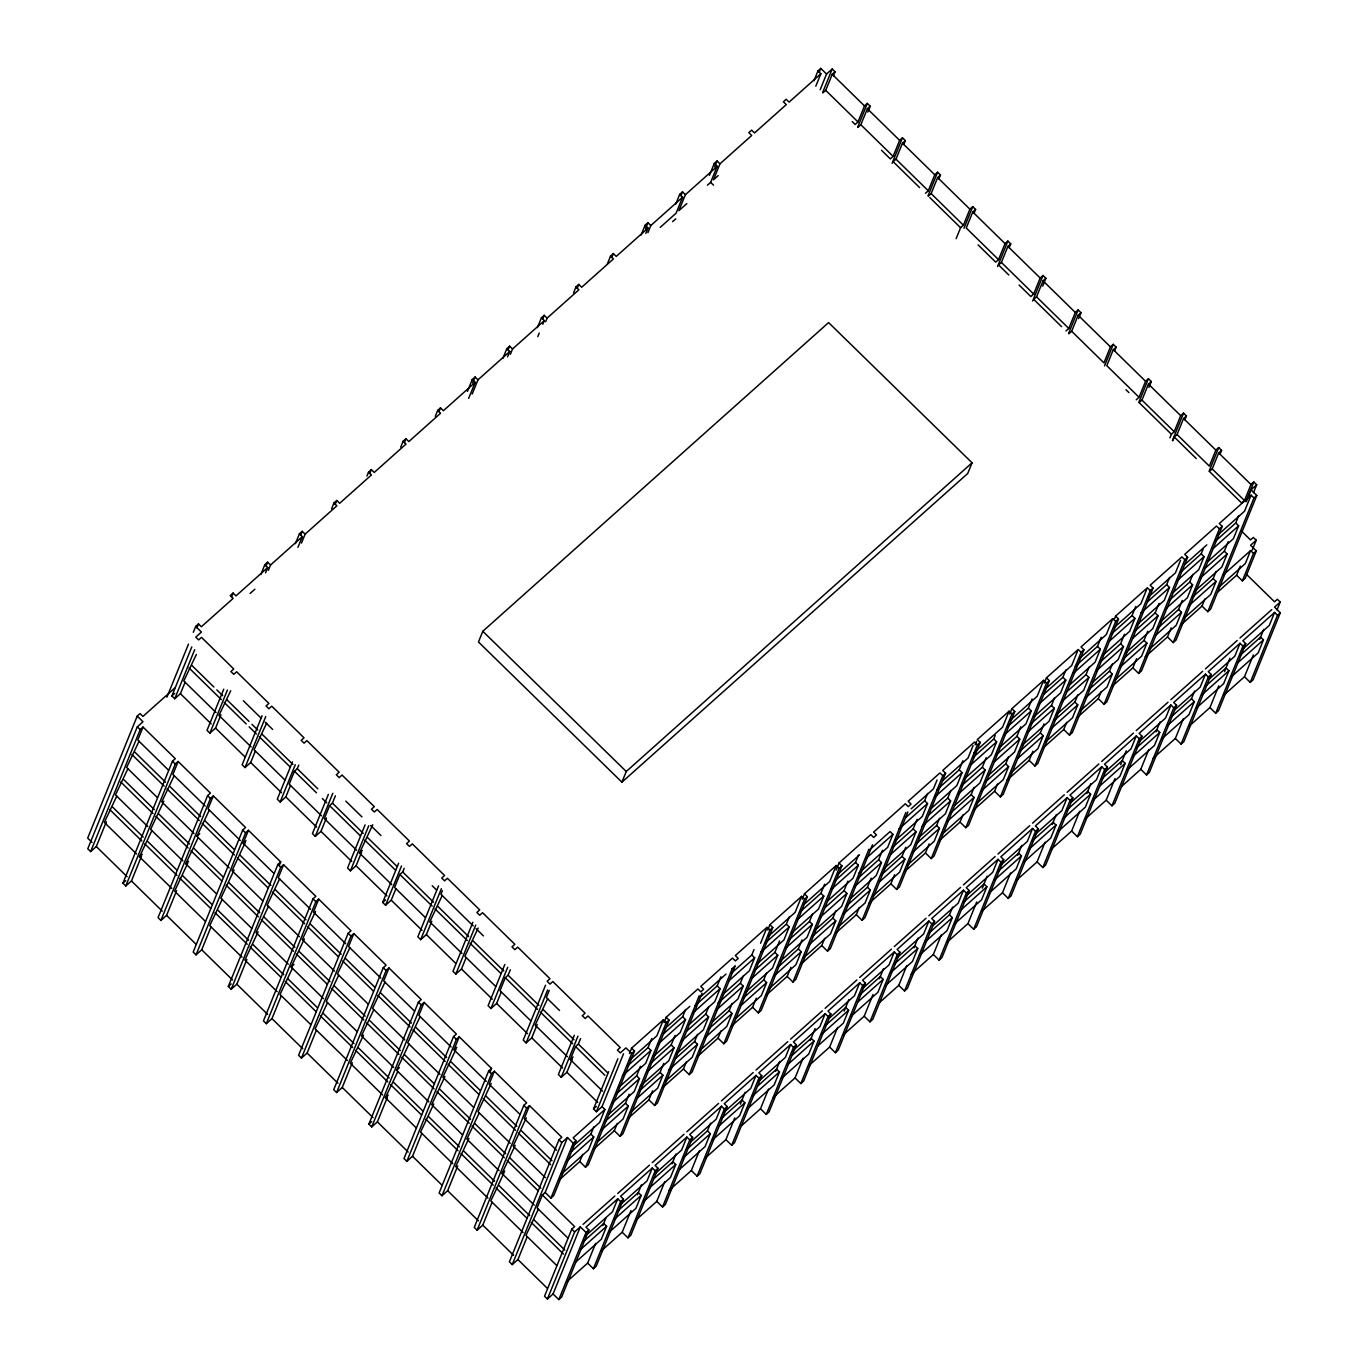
<?xml version="1.0" encoding="UTF-8"?>
<svg xmlns="http://www.w3.org/2000/svg" width="1368" height="1368" viewBox="0 0 1368 1368"><rect width="100%" height="100%" fill="white"/><g stroke="black" fill="none" stroke-linecap="round" stroke-linejoin="round"><path stroke-width="1.5" d="M174.694 688.07L142.939 716.422L140.049 713.583L137.227 716.097L87.689 838.105L91.998 842.329M137.227 716.097L142.99 721.74L137.313 726.801L87.774 848.793L90.647 851.597L96.307 846.535L106.362 821.758M90.647 851.597L140.186 729.606L143.024 727.058L175.309 758.676L172.453 761.206L122.915 883.215L125.77 886.019L131.448 880.958L141.502 856.18M116.827 796.022L104.327 822.373L136.595 853.974M127.959 768.577L115.476 794.911L147.744 826.529M139.108 741.131L126.625 767.465L157.423 797.647M143.024 727.058L137.775 740.02L168.572 770.201M166.947 697.167L188.493 644.106M193.298 632.307L195.692 626.424L198.497 623.911L201.387 626.732L233.141 598.397L230.251 595.559L233.073 593.045L235.963 595.884L267.718 567.532L264.828 564.693L267.649 562.18L270.539 565.018L268.367 570.353M196.906 627.826L198.497 623.911M185.073 682.239L180.422 693.679L174.762 698.74L171.889 695.936L191.794 646.91M174.762 698.74L194.666 649.714M196.325 654.52L183.791 680.939L216.076 712.557M231.483 596.978L233.073 593.045M125.77 886.019L175.309 764.011L178.165 761.48L210.433 793.081L207.594 795.629L158.055 917.62L160.911 920.425L166.571 915.38L176.643 890.585M171.735 888.396L139.468 856.778L151.951 830.444M163.835 801.186L150.617 829.333L182.885 860.951M174.249 775.536L161.749 801.887L194.034 833.505M178.165 761.48L172.898 774.442L205.183 806.043M260.843 574.526L264.828 564.693M266.042 566.113L267.649 562.18M265.546 572.867L267.718 567.532M223.753 689.164L207.03 730.341L209.885 733.145L215.563 728.101L220.966 714.746M209.885 733.145L227.413 690.019M230.713 690.755L218.931 715.361L251.199 746.979M295.402 543.66L299.404 533.828L302.208 531.314L305.115 534.153L301.49 543.045M300.618 535.247L302.208 531.314M297.95 547.337L302.294 536.666L299.404 533.828M160.911 920.425L210.45 798.433L213.305 795.885L245.573 827.503L242.717 830.051L193.179 952.043L196.052 954.847L201.712 949.785L210.997 926.923M187.826 863.054L174.591 891.201L205.405 921.382M216.554 893.92L185.74 863.755L198.24 837.404M229.157 867.91L196.889 836.31L209.389 809.959M213.305 795.885L208.039 808.847L240.306 840.465M331.569 508.896L333.963 502.979L336.784 500.466L339.674 503.287L371.429 474.952L368.539 472.114L371.361 469.6L374.251 472.439L406.005 444.087L403.115 441.248L405.937 438.735L408.827 441.573L440.581 413.221L437.692 410.383L440.496 407.869L443.403 410.708L475.158 382.356L472.251 379.534L475.072 377.021L477.962 379.842L472.182 394.087M335.177 504.416L336.784 500.466M262.075 715.738L242.17 764.763L245.026 767.568L250.686 762.506L255.337 751.066M245.026 767.568L265.734 716.593M266.589 723.347L254.072 749.767L284.869 779.948M366.932 476.064L368.539 472.114M369.753 473.55L371.361 469.6M400.704 447.182L403.115 441.248M196.052 954.847L245.59 832.856L248.429 830.308L280.714 861.926L279.209 865.619M404.329 442.685L405.937 438.735M222.232 899.272L209.732 925.623L241.999 957.224M234.099 870.014L220.881 898.16L251.678 928.342M245.248 842.568L232.03 870.715L262.827 900.896M273.976 873.451L243.179 843.269L248.429 830.308M292.427 761.925L277.294 799.186L280.166 801.99L285.827 796.928L290.478 785.489M435.281 416.317L437.692 410.383M280.166 801.99L295.283 764.729M438.889 411.819L440.496 407.869M298.771 765.071L297.284 768.713L294.462 771.227L289.195 784.189L321.48 815.807M467.446 391.385L472.251 379.534M472.661 382.937L475.072 377.021M246.907 959.43L236.852 984.208L231.192 989.269L228.319 986.465L277.858 864.456L280.714 861.926M468.643 398.379L475.158 382.356M231.192 989.269L280.731 867.261L283.569 864.73L315.837 896.331L312.998 898.879L263.46 1020.87L266.315 1023.674L271.976 1018.63L281.278 995.75M258.09 931.882L244.872 960.028L277.14 991.646M268.504 906.249L256.021 932.583L288.289 964.201M279.653 878.786L267.153 905.137L299.438 936.755M283.569 864.73L278.303 877.692L310.587 909.293M502.843 358.484L506.827 348.669L509.648 346.155L512.538 348.994L510.367 354.329M508.041 350.088L509.648 346.155M328.354 794.38L312.434 833.591L315.29 836.395L320.967 831.351L326.388 817.996M507.562 356.843L509.717 351.508L506.827 348.669M315.29 836.395L332.817 793.269M335.382 795.834L332.424 803.136L329.603 805.649L324.336 818.611L356.603 850.229M537.402 327.636L541.403 317.803L544.207 315.29L547.115 318.128L545.661 321.685M542.617 319.223L544.207 315.29M537.795 336.648L539.231 333.091M542.857 324.199L544.293 320.642L541.403 317.803M266.315 1023.674L315.854 901.683L318.71 899.135L350.978 930.753L348.139 933.301L298.6 1055.292L301.456 1058.097L307.116 1053.035L316.401 1030.172M292.495 968.116L279.995 994.45L310.81 1024.632M323.429 998.623L291.145 967.005L304.38 938.841M315.529 911.396L302.294 939.56L334.562 971.16M318.71 899.135L313.443 912.097L345.711 943.715M573.568 292.837L575.962 286.938L578.784 284.424L581.674 287.263L613.428 258.911L610.538 256.09L613.36 253.576L616.25 256.397L648.005 228.063L645.115 225.224L647.936 222.71L650.826 225.549L647.936 232.663M577.193 288.357L578.784 284.424M365.085 824.887L347.575 868.013L350.43 870.817L356.09 865.756L361.511 852.418M350.43 870.817L368.744 825.725M391.744 884.634L359.476 853.034L372.746 824.784M607.358 263.938L610.538 256.09M611.77 257.492L613.36 253.576M301.456 1058.097L350.995 936.105L353.833 933.557L386.118 965.175L383.262 967.706L333.724 1089.715L336.596 1092.519L342.257 1087.457L352.311 1062.679M327.636 1002.522L315.136 1028.873L347.404 1060.491M338.768 975.076L326.285 1001.427L357.082 1031.592M349.917 947.631L337.434 973.965L368.231 1004.146M353.833 933.557L348.583 946.519L380.851 978.137M641.13 235.039L645.115 225.224M645.542 228.61L647.936 222.71M482.801 631.281L478.458 641.968L621.927 782.171L967.723 473.482L972.067 462.811L828.598 322.591L482.801 631.281L626.253 771.501L621.927 782.171M645.833 233.398L648.005 228.063M395.882 888.738L391.231 900.178L385.571 905.24L382.698 902.435L398.635 863.225M385.571 905.24L401.491 866.029M404.176 868.321L402.688 871.963L399.866 874.477L394.6 887.439L425.414 917.62M675.689 204.191L679.691 194.359L682.495 191.845L685.402 194.683L678.887 210.689L686.839 203.61M680.905 195.778L682.495 191.845M679.691 194.359L682.581 197.197L676.083 213.203L660.197 227.379M336.596 1092.519L386.135 970.51L388.974 967.98L421.241 999.58L418.403 1002.128L368.864 1124.137L371.72 1126.924L377.38 1121.88L387.452 1097.102M709.462 175.292L714.25 163.493L717.071 160.979L719.961 163.818L713.463 179.824L718.234 175.583M363.495 1035.131L350.276 1063.278L382.544 1094.896M373.909 1009.499L361.426 1035.832L393.693 1067.45M385.058 982.036L372.558 1008.387L404.842 1040.005M388.974 967.98L383.707 980.941L414.521 1011.106M714.677 166.879L717.071 160.979M707.478 185.176L710.642 182.337L717.157 166.332L714.25 163.493M438.547 885.865L417.838 936.841L420.694 939.645L426.371 934.6L431.792 921.245M420.694 939.645L441.402 888.67M442.274 895.441L429.74 921.861L462.008 953.479M442.377 890.739L440.941 894.296L473.208 925.914M371.72 1126.924L421.258 1004.933L424.114 1002.385L456.382 1034.003L453.543 1036.551L404.005 1158.542L406.86 1161.346L412.52 1156.285L421.806 1133.422M416.214 1127.882L385.4 1097.7L397.9 1071.366M428.834 1101.873L396.549 1070.255L409.049 1043.904M420.198 1016.458L407.698 1042.809L439.966 1074.41M424.114 1002.385L418.847 1015.347L451.115 1046.965M813.977 80.746L817.979 70.914L820.783 68.4L826.546 74.043L820.167 89.724M472.883 922.254L452.979 971.263L455.835 974.067L461.495 969.006L466.146 957.583M819.193 72.333L820.783 68.4M815.807 86.201L820.868 73.752L817.979 70.914M455.835 974.067L475.739 925.059M478.15 928.034L464.881 956.283L495.678 986.448M822.647 92.511L832.206 68.981L835.061 71.786L833.471 75.702M822.903 92.853L825.725 90.339L832.223 74.334L835.061 71.786M406.86 1161.346L456.399 1039.355L459.238 1036.807L491.522 1068.425L490.018 1072.119M433.776 1103.959L420.54 1132.123L452.808 1163.74M444.925 1076.513L431.689 1104.677L462.504 1134.841M456.057 1049.068L442.839 1077.215L473.636 1107.396M486.256 1081.387L453.988 1049.769L459.238 1036.807M504.826 964.508L488.102 1005.685L490.975 1008.49L496.635 1003.428L501.286 991.988M490.975 1008.49L507.699 967.313M510.315 969.741L508.092 975.213L505.271 977.727L500.021 990.688L530.818 1020.87M852.247 121.598L855.171 124.471L857.992 121.957L864.49 105.934L867.346 103.404L870.202 106.208L867.808 112.09M857.787 126.933L867.346 103.404M858.044 127.275L860.848 124.762L867.363 108.739L870.202 106.208M491.522 1068.425L488.667 1070.956L439.128 1192.964L442.001 1195.769L447.661 1190.707L457.716 1165.929M442.001 1195.769L491.539 1073.76L494.378 1071.23L526.646 1102.83L523.807 1105.378L474.269 1227.387L477.124 1230.191L482.784 1225.13L492.087 1202.25M468.899 1138.381L455.681 1166.545L487.949 1198.146M479.313 1112.748L466.83 1139.082L499.098 1170.7M491.197 1083.49L477.979 1111.637L510.247 1143.255M494.378 1071.23L489.111 1084.191L519.926 1114.356M545.541 985.199L523.243 1040.108L526.116 1042.895L531.776 1037.85L537.196 1024.495M526.116 1042.895L547.61 989.97M547.679 998.691L535.144 1025.111L567.429 1056.729M549.235 990.432L546.345 997.546L559.546 1010.49M881.505 150.258L890.311 158.893L893.133 156.38L899.631 140.357L902.47 137.809L905.342 140.613L903.752 144.546M892.124 163.305L902.47 137.809M919.57 187.553L893.167 161.68L895.989 159.167L902.487 143.161L905.342 140.613M477.124 1230.191L526.663 1108.183L529.519 1105.635L561.786 1137.253L558.948 1139.8L509.409 1261.792L512.265 1264.596L517.925 1259.552L527.21 1236.672M504.04 1172.803L490.821 1200.95L523.089 1232.568M534.238 1205.122L501.953 1173.505L515.189 1145.358M526.338 1117.895L513.103 1146.059L545.37 1177.66M529.519 1105.635L524.252 1118.596L556.519 1150.214M574.303 1035.302L558.383 1074.513L561.239 1077.317L566.899 1072.255L572.32 1058.918M561.239 1077.317L577.963 1036.14M602.553 1091.134L570.285 1059.533L575.552 1046.571L578.356 1044.058L580.579 1038.586M925.452 193.298L928.256 190.785L934.771 174.779L937.61 172.231L940.466 175.036L938.875 178.952M928.051 195.761L937.61 172.231M928.308 196.103L931.129 193.589L937.627 177.583L940.466 175.036M512.265 1264.596L561.803 1142.605L567.464 1137.543L573.226 1143.186L550.928 1198.077L545.182 1192.451L567.464 1137.543M538.445 1209.021L525.945 1235.372L556.759 1265.554M545.182 1192.451L542.361 1194.965L537.094 1207.927L567.908 1238.091M623.534 1053.753L602.04 1106.678L604.895 1109.482L573.141 1137.834L576.031 1140.673L553.749 1195.564L550.928 1198.077M602.04 1106.678L596.38 1111.739L593.524 1108.935L608.64 1071.674M596.38 1111.739L617.874 1058.798M559.102 1180.003L579.741 1161.586L582.683 1154.335M571.414 1151.514L590.89 1134.14L593.832 1126.89M956.129 238.665L960.575 227.721L963.397 225.207L969.895 209.184L972.751 206.653L975.606 209.458L974.016 213.374M590.89 1134.14L593.746 1136.945L588.496 1149.907L561.496 1174M604.895 1109.482L599.629 1122.444L572.645 1146.538M963.995 228.217L972.751 206.653M629.434 1053.497L631.606 1048.145L663.36 1019.81L666.25 1022.648L620.08 1136.363L614.317 1130.72L617.259 1123.47M975.606 209.458L972.768 211.989L966.253 228.011L998.537 259.629L995.716 262.143L978.12 244.889M579.741 1161.586L585.504 1167.229L631.674 1053.497L634.495 1050.983L631.606 1048.145M634.495 1050.983L588.326 1164.715L585.504 1167.229M542.361 1194.965L574.628 1226.566L571.79 1229.114L544.532 1296.214L547.405 1299.019L553.065 1293.957L580.306 1226.857L586.068 1232.5L558.811 1299.6L553.065 1293.957M604.827 1121.692L625.467 1103.275L629.143 1094.212M615.976 1094.246L636.616 1075.829L640.481 1066.288M627.416 1066.031L648.073 1047.614L651.766 1038.483M547.405 1299.019L574.645 1231.918L580.306 1226.857M625.467 1103.275L628.322 1106.079L623.056 1119.041L597.662 1141.716M636.616 1075.829L639.472 1078.634L634.205 1091.596L608.811 1114.27M648.073 1047.614L650.929 1050.419L645.662 1063.381L618.678 1087.475M663.36 1019.81L656.862 1035.815L629.861 1059.909M664.01 1022.631L666.165 1017.296L697.919 988.944L700.826 991.783L703.631 989.269L700.741 986.431L732.496 958.079L735.385 960.917L738.207 958.404L735.317 955.565L767.072 927.213L769.962 930.052L723.792 1043.784L718.029 1038.141L720.97 1030.891M666.165 1017.296L669.072 1020.135L622.885 1133.85L620.08 1136.363M595.644 1243.358L587.641 1263.109L593.387 1268.735L620.644 1201.634L617.737 1198.813L585.983 1227.147L588.89 1229.986L561.632 1297.086L558.811 1299.6M628.254 1118.289L648.894 1099.855L652.57 1090.809M639.386 1090.843L660.043 1072.409L663.719 1063.363M650.535 1063.381L671.175 1044.964L675.057 1035.422M663.583 1033.763L682.632 1016.749L685.607 1009.447M660.043 1072.409L662.899 1075.214L657.632 1088.176L630.648 1112.27M671.175 1044.964L674.048 1047.768L668.781 1060.73L640.207 1086.243M682.632 1016.749L685.505 1019.553L680.238 1032.515L653.237 1056.609M602.861 1225.608L606.058 1217.708M648.894 1099.855L654.639 1105.498L699.236 995.699M998.537 259.629L1005.035 243.607L1007.874 241.076L1010.747 243.863L1009.156 247.796M583.093 1241.87L603.733 1223.454L606.605 1226.258L601.339 1239.22L575.928 1261.895M617.737 1198.813L612.488 1211.774L585.487 1235.868M702.04 993.185L657.461 1102.984L654.639 1105.498M997.529 266.555L1007.874 241.076M1008.849 275.002L998.572 264.947L1001.393 262.434L1007.891 246.411L1010.747 243.863M631.024 1210.526L622.201 1232.243L627.963 1237.869L655.204 1170.786L652.314 1167.947L620.559 1196.299L623.449 1199.12L596.209 1266.221L593.387 1268.735M662.813 1087.423L683.453 1069.006L686.394 1061.756M675.553 1058.558L694.602 1041.544L697.543 1034.311M686.702 1031.113L705.751 1014.098L708.846 1006.472M694.978 1005.736L717.208 985.883L720.919 976.769M694.602 1041.544L697.475 1044.348L692.208 1057.31L665.207 1081.404M705.751 1014.098L708.607 1016.903L703.357 1029.865L676.356 1053.958M717.208 985.883L720.064 988.688L714.814 1001.65L689.404 1024.324M637.437 1194.743L641.438 1184.876M683.453 1069.006L689.216 1074.632L732.205 968.766M617.669 1211.022L638.309 1192.588L641.164 1195.393L635.898 1208.354L608.914 1232.448M652.314 1167.947L647.047 1180.909L620.063 1205.003M735.026 966.253L692.037 1072.119L689.216 1074.632M664.797 1181.644L656.777 1201.378L662.539 1207.021L689.78 1139.92L686.89 1137.082L655.135 1165.433L658.025 1168.272L630.785 1235.355L627.963 1237.869M708.538 1029.112L729.178 1010.695L732.119 1003.445M718.097 1003.086L740.327 983.233L743.423 975.606M731.145 973.452L751.784 955.018L754.007 949.546M729.178 1010.695L732.034 1013.5L726.784 1026.462L699.783 1050.556M740.327 983.233L743.183 986.037L737.916 998.999L712.523 1021.691M751.784 955.018L754.64 957.822L749.373 970.784L722.389 994.895M760.574 943.236L766.354 929.009M671.996 1163.877L676.014 1154.011M767.722 930.052L769.893 924.7L801.648 896.365L804.538 899.204L758.351 1012.918L752.605 1007.275L756.282 998.23M653.818 1178.737L672.885 1161.723L675.741 1164.527L670.474 1177.489L643.49 1201.583M686.89 1137.082L681.623 1150.043L654.622 1174.137M769.893 924.7L772.783 927.538L726.596 1041.27L723.792 1043.784M1019.109 285.057L1030.856 296.548L1033.661 294.034L1040.176 278.029L1043.014 275.481L1045.887 278.285L1042.69 286.134M699.356 1150.779L691.353 1170.512L697.099 1176.155L724.356 1109.055L721.466 1106.216L689.694 1134.568L692.601 1137.407L665.344 1204.507L662.539 1207.021M1032.669 300.977L1043.014 275.481M1061.585 326.661L1033.712 299.353L1036.534 296.839L1043.032 280.833L1045.887 278.285M743.115 998.247L763.754 979.83L766.696 972.58M754.247 970.801L774.904 952.385L779.538 940.945M765.704 942.586L786.344 924.17L789.319 916.868M763.754 979.83L766.61 982.634L761.343 995.596L735.95 1018.271M774.904 952.385L777.759 955.189L772.492 968.151L745.509 992.245M786.344 924.17L789.216 926.974L783.949 939.936L756.966 964.03M801.648 896.365L795.133 912.37L768.149 936.464M707.376 1131.045L710.573 1123.145M802.298 899.186L804.452 893.851L836.207 865.499L839.114 868.338L792.927 982.053L787.181 976.41L790.858 967.364M686.804 1149.291L707.444 1130.874L710.317 1133.679L705.05 1146.64L679.639 1169.315M721.466 1106.216L716.199 1119.178L690.789 1141.87M804.452 893.851L807.359 896.69L761.172 1010.405L758.351 1012.918M734.736 1117.947L725.912 1139.647L731.675 1145.29L758.915 1078.189L756.025 1075.368L724.27 1103.702L727.16 1106.541L699.92 1173.641L697.099 1176.155M777.674 967.398L798.313 948.965L801.99 939.919M788.823 939.936L809.463 921.519L812.558 913.892M800.28 911.738L820.92 893.304L824.63 884.19M798.313 948.965L801.186 951.769L795.919 964.731L768.919 988.825M809.463 921.519L812.336 924.323L807.069 937.285L780.068 961.379M820.92 893.304L823.793 896.108L818.526 909.07L791.525 933.164M836.207 865.499L829.709 881.505L804.316 904.197M740.344 1104.13L745.15 1092.297M836.139 870.099L839.029 862.986L870.783 834.634L873.673 837.472L876.495 834.959L873.605 832.12L905.36 803.768L908.249 806.607L911.071 804.093L908.164 801.255L939.936 772.92L942.826 775.759L896.639 889.474L890.893 883.831L894.569 874.785M721.381 1118.425L742.02 1100.009L744.876 1102.813L739.626 1115.775L712.625 1139.869M756.025 1075.368L750.758 1088.33L723.775 1112.423M839.029 862.986L841.918 865.824L795.749 979.539L792.927 982.053M768.508 1089.065L760.488 1108.798L766.251 1114.424L793.491 1047.341L790.601 1044.502L758.847 1072.854L761.737 1075.675L734.496 1142.776L731.675 1145.29M1065.98 330.971L1068.801 328.457L1075.299 312.451L1078.155 309.903L1081.011 312.708L1078.634 318.59M1068.596 333.433L1078.155 309.903M801.101 963.978L821.74 945.562L824.682 938.311M812.25 936.533L832.89 918.099L835.831 910.866M824.989 907.668L844.039 890.654L847.904 881.129M834.856 880.872L855.496 862.438L858.454 855.137M1068.853 333.775L1071.657 331.261L1078.172 315.256L1081.011 312.708M832.89 918.099L835.762 920.903L830.496 933.865L803.495 957.959M844.039 890.654L846.895 893.458L841.645 906.42L814.644 930.514M855.496 862.438L858.352 865.243L853.085 878.205L827.691 900.879M775.724 1071.298L779.726 1061.431M821.74 945.562L827.503 951.188L868.902 849.237M757.547 1086.158L776.596 1069.143L779.452 1071.948L774.185 1084.909L747.202 1109.003M790.601 1044.502L785.335 1057.464L758.351 1081.558M872.51 844.757L830.325 948.674L827.503 951.188M803.084 1058.199L795.064 1077.933L800.827 1083.576L828.067 1016.475L825.178 1013.637L793.423 1041.988L796.313 1044.827L769.055 1111.91L766.251 1114.424M835.677 933.113L856.317 914.696L859.258 907.446M846.826 905.667L867.466 887.251L871.142 878.188M857.975 878.222L878.615 859.788L882.48 850.263M867.466 887.251L870.322 890.055L865.055 903.017L838.071 927.111M878.615 859.788L881.471 862.592L876.204 875.554L850.811 898.246M869.432 850.007L890.072 831.573L892.928 834.377L887.661 847.339L859.087 872.852M810.284 1040.432L815.089 1028.599M856.317 914.696L862.079 920.339L905.855 812.489M792.106 1055.292L811.156 1038.278L814.028 1041.082L808.762 1054.044L781.778 1078.138M825.178 1013.637L819.911 1026.599L792.91 1050.692M907.89 811.942L864.884 917.825L862.079 920.339M837.644 1027.334L829.641 1047.067L835.386 1052.71L862.644 985.61L859.737 982.771L827.982 1011.123L830.889 1013.962L803.632 1081.062L800.827 1083.576M881.402 874.802L902.042 856.385L905.719 847.322M892.535 847.356L913.174 828.94L917.056 819.398M905.582 817.722L924.631 800.725L927.607 793.423M1114.561 351.046L1116.151 347.13L1113.278 344.326L1110.44 346.856L1103.942 362.879L1071.657 331.261M1104.523 365.889L1113.278 344.326M902.042 856.385L904.898 859.189L899.631 872.151L872.647 896.245M913.174 828.94L916.047 831.744L910.78 844.706L883.779 868.8M924.631 800.725L927.504 803.529L922.237 816.491L895.236 840.585M937.046 780.034L933.421 788.926L911.191 808.779M844.227 1011.123L848.861 999.7M1116.151 347.13L1113.295 349.661L1106.797 365.683L1139.065 397.284L1136.261 399.798M825.092 1025.846L845.732 1007.429L848.605 1010.234L843.338 1023.196L817.927 1045.87M859.737 982.771L854.487 995.733L829.076 1018.408M929.129 843.919L925.452 852.965L931.215 858.608L977.402 744.893L974.495 742.054L942.74 770.406L945.63 773.228L899.46 886.96L896.639 889.474M873.023 994.502L864.2 1016.202L869.962 1021.845L897.203 954.744L894.313 951.923L862.558 980.257L865.448 983.096L838.208 1050.197L835.386 1052.71M915.961 843.953L936.601 825.52L939.542 818.269M928.701 815.071L947.75 798.074L950.845 790.447M936.977 789.695L959.207 769.859L962.918 760.728M936.601 825.52L939.474 828.324L934.207 841.286L907.206 865.38M947.75 798.074L950.606 800.879L945.356 813.84L918.355 837.934M959.207 769.859L962.063 772.663L956.813 785.625L931.403 808.3M973.058 745.611L967.997 758.06L942.586 780.752M879.436 978.719L883.437 968.852M975.145 744.876L976.598 741.319M859.668 994.981L880.308 976.564L883.164 979.368L877.897 992.33L850.913 1016.424M894.313 951.923L889.046 964.885L862.062 988.979M962.969 814.866L960.028 822.117L965.791 827.743L1011.961 714.028L1009.071 711.189L977.316 739.541L980.206 742.379L934.036 856.094L931.215 858.608M906.796 965.62L898.776 985.353L904.539 990.979L931.779 923.896L928.889 921.057L897.134 949.409L900.024 952.231L872.784 1019.331L869.962 1021.845M950.538 813.088L971.177 794.654L974.119 787.421M961.687 785.642L982.327 767.209L986.191 757.684M973.144 757.427L993.784 738.994L995.254 735.351M971.177 794.654L974.033 797.459L968.783 810.42L941.783 834.514M982.327 767.209L985.182 770.013L979.915 782.975L954.522 805.649M993.784 738.994L996.639 741.798L991.372 754.76L964.389 778.854M1009.071 711.189L1002.573 727.212L973.982 752.725M913.995 947.853L918.014 937.986M1009.721 714.01L1011.892 708.675L1043.647 680.324L1046.537 683.162L1000.367 796.894L994.604 791.251L997.546 784.001M1139.065 397.284L1145.58 381.279L1148.419 378.731L1151.292 381.535L1148.898 387.418M1138.86 402.26L1148.419 378.731M894.245 964.132L914.884 945.698L917.74 948.503L912.473 961.465L885.489 985.558M928.889 921.057L923.622 934.019L896.639 958.113M1011.892 708.675L1014.782 711.514L968.612 825.229L965.791 827.743M1169.914 437.863L1171.384 434.22L1139.116 402.602L1141.938 400.089L1148.436 384.083L1151.292 381.535M941.355 934.754L933.352 954.488L939.098 960.131L966.355 893.03L963.465 890.192L931.711 918.544L934.6 921.382L907.343 988.465L904.539 990.979M985.114 782.222L1005.754 763.806L1008.695 756.555M996.246 754.777L1016.903 736.343L1020.767 726.818M1007.703 726.562L1028.36 708.128L1032.053 699.014M1005.754 763.806L1008.609 766.61L1003.342 779.572L976.359 803.666M1016.903 736.343L1019.759 739.148L1014.492 752.109L989.098 774.784M1028.36 708.128L1031.215 710.933L1025.949 723.894L998.965 748.005M1043.647 680.324L1037.132 696.346L1010.148 720.44M949.375 915.021L952.59 907.121M1044.297 683.162L1046.452 677.81L1078.206 649.475L1081.113 652.297L1034.926 766.029L1029.181 760.386L1032.857 751.34M928.804 933.267L949.443 914.833L952.316 917.637L947.049 930.599L920.048 954.693M963.465 890.192L958.198 903.154L932.788 925.828M1046.452 677.81L1049.359 680.648L1003.171 794.38L1000.367 796.894M976.735 901.922L967.928 923.622L973.674 929.265L1000.931 862.165L998.024 859.326L966.27 887.678L969.16 890.517L941.919 957.617L939.098 960.131M1019.673 751.357L1040.313 732.94L1043.989 723.877M1030.822 723.911L1051.462 705.495L1054.557 697.868M1043.87 694.277L1062.919 677.28L1065.894 669.978M1040.313 732.94L1043.185 735.745L1037.919 748.706L1010.935 772.8M1051.462 705.495L1054.335 708.299L1049.068 721.261L1022.067 745.355M1062.919 677.28L1065.792 680.084L1060.525 693.046L1033.524 717.14M1077.488 651.254L1071.708 665.481L1044.725 689.575M982.344 888.106L987.149 876.255M963.38 902.401L984.02 883.985L986.875 886.789L981.625 899.751L954.625 923.845M998.024 859.326L992.758 872.288L965.774 896.382M1066.681 722.287L1063.74 729.52L1069.502 735.163L1115.672 621.448L1112.783 618.61L1081.028 646.961L1083.918 649.783L1037.748 763.515L1034.926 766.029M1171.384 434.22L1174.206 431.707L1180.704 415.701L1183.559 413.153L1186.415 415.957L1184.825 419.873M1172.41 440.599L1183.559 413.153M1172.769 440.667L1174.257 437.025L1177.061 434.511L1183.576 418.505L1186.415 415.957M1010.507 873.023L1002.487 892.757L1008.25 898.4L1035.49 831.299L1032.601 828.461L1000.846 856.813L1003.736 859.651L976.495 926.752L973.674 929.265M1054.249 720.509L1074.889 702.075L1077.83 694.824M1066.989 691.627L1086.038 674.629L1089.133 667.003M1075.265 666.25L1097.495 646.414L1101.206 637.283M1074.889 702.075L1077.762 704.879L1072.495 717.841L1045.494 741.935M1086.038 674.629L1088.894 677.434L1083.644 690.395L1056.643 714.489M1097.495 646.414L1100.351 649.219L1095.101 662.18L1069.69 684.855M1112.783 618.61L1106.284 634.615L1079.284 658.709M1017.724 855.274L1021.725 845.407M1114.15 619.653L1115.604 616.096L1147.359 587.744L1150.249 590.583L1104.079 704.298L1098.316 698.672L1101.257 691.421M997.956 871.536L1018.596 853.119L1021.451 855.923L1016.185 868.885L989.201 892.979M1032.601 828.461L1027.334 841.44L1000.35 865.534M1115.604 616.096L1118.494 618.934L1072.324 732.649L1069.502 735.163M1045.084 842.175L1037.064 861.908L1042.826 867.534L1070.067 800.434L1067.177 797.612L1035.422 825.947L1038.312 828.786L1011.072 895.886L1008.25 898.4M1088.825 689.643L1109.465 671.209L1112.406 663.976M1099.975 662.197L1120.614 643.764L1124.479 634.239M1111.432 633.982L1132.071 615.549L1135.765 606.434M1109.465 671.209L1112.321 674.014L1107.054 686.975L1080.07 711.069M1120.614 643.764L1123.47 646.568L1118.203 659.53L1092.81 682.204M1132.071 615.549L1134.927 618.353L1129.66 631.315L1102.676 655.409M1146.64 589.523L1140.861 603.767L1113.86 627.861M1052.283 824.408L1056.301 814.541M1032.515 840.687L1053.172 822.254L1056.028 825.058L1050.761 838.02L1023.777 862.114M1067.177 797.612L1061.91 810.574L1034.909 834.668M1136.569 658.743L1132.892 667.806L1138.638 673.449L1184.825 559.717L1181.935 556.879L1150.18 585.23L1153.07 588.069L1106.883 701.784L1104.079 704.298M1079.643 811.309L1071.64 831.043L1077.385 836.686L1104.643 769.586L1101.736 766.747L1069.981 795.099L1072.888 797.92L1045.631 865.021L1042.826 867.534M1219.965 454.296L1221.556 450.38L1218.7 447.575L1215.844 450.106L1209.346 466.129L1177.061 434.511M1209.141 471.105L1218.7 447.575M1253.498 492.634L1256.696 484.785L1253.823 481.981L1250.985 484.529L1244.47 500.534L1241.665 503.048L1209.38 471.447L1212.202 468.933L1218.7 452.911L1221.556 450.38M1123.402 658.778L1144.041 640.361L1147.718 631.298M1134.534 631.332L1155.173 612.898L1159.055 603.374M1147.581 601.698L1166.63 584.683L1169.606 577.399M1144.041 640.361L1146.897 643.148L1141.63 656.127L1114.646 680.221M1155.173 612.898L1158.046 615.703L1152.779 628.664L1125.796 652.758M1166.63 584.683L1169.503 587.488L1164.236 600.449L1137.236 624.56M1180.481 560.452L1175.42 572.901L1148.436 596.995M1086.859 793.543L1090.86 783.676M1067.091 809.822L1087.731 791.388L1090.604 794.192L1085.337 807.154L1058.336 831.248M1101.736 766.747L1096.486 779.709L1071.076 802.383M1171.145 627.895L1167.468 636.941L1173.214 642.584L1219.401 528.852L1216.494 526.03L1184.739 554.365L1187.646 557.204L1141.459 670.936L1138.638 673.449M1115.023 778.477L1106.199 800.177L1111.962 805.82L1139.202 738.72L1136.312 735.881L1104.557 764.233L1107.447 767.072L1080.207 834.172L1077.385 836.686M1157.961 627.912L1178.6 609.495L1182.277 600.432M1169.11 600.466L1189.75 582.05L1192.845 574.423M1180.567 572.251L1201.207 553.835L1203.43 548.363M1178.6 609.495L1181.473 612.3L1176.206 625.261L1149.205 649.355M1189.75 582.05L1192.622 584.837L1187.356 597.816L1160.355 621.91M1201.207 553.835L1204.062 556.639L1198.813 569.601L1173.402 592.276M1120.631 764.661L1126.24 750.844M1101.668 778.956L1122.307 760.54L1125.163 763.327L1119.913 776.306L1092.912 800.4M1136.312 735.881L1131.045 748.843L1104.062 772.937M1204.969 598.842L1202.027 606.075L1207.79 611.718L1253.96 498.003L1251.07 495.165L1219.315 523.516L1222.205 526.338L1176.035 640.07L1173.214 642.584M1148.795 749.579L1140.775 769.312L1146.538 774.955L1173.778 707.854L1170.888 705.016L1139.134 733.368L1142.024 736.206L1114.783 803.307L1111.962 805.82M1192.537 597.064L1213.177 578.63L1216.118 571.379M1205.276 568.182L1224.326 551.184L1228.19 541.643M1215.143 541.386L1235.783 522.969L1238.741 515.668M1245.872 501.594L1253.823 481.981M1246.248 501.611L1251.019 489.847L1256.696 484.785M1213.177 578.63L1216.032 581.434L1210.783 594.396L1183.782 618.49M1224.326 551.184L1227.181 553.989L1221.915 566.951L1194.931 591.044M1235.783 522.969L1238.639 525.774L1233.372 538.736L1207.978 561.41M1251.07 495.165L1244.572 511.17L1217.571 535.264M1156.011 731.829L1160.013 721.962M1136.244 748.091L1156.883 729.674L1159.739 732.479L1154.472 745.44L1127.488 769.534M1170.888 705.016L1165.621 717.995L1138.638 742.089M1251.019 489.847L1256.782 495.49L1210.612 609.205L1207.79 611.718M1183.354 718.73L1175.351 738.464L1181.097 744.089L1208.354 676.989L1205.465 674.168L1173.71 702.502L1176.6 705.341L1149.342 772.441L1146.538 774.955M1217.554 592.224L1236.604 575.227L1240.28 566.164M1236.604 575.227L1242.366 580.853L1253.498 553.407L1250.609 550.569L1245.342 563.53L1218.358 587.624M1191.374 698.98L1194.589 691.096M1252.233 550.056L1256.234 540.206L1253.362 537.402L1250.523 539.933L1241.716 531.314M1170.803 717.242L1191.442 698.809L1194.315 701.613L1189.049 714.575L1162.065 738.669M1205.465 674.168L1200.198 687.129L1174.787 709.804M1256.234 540.206L1250.557 545.251L1256.32 550.894L1245.171 578.339L1242.366 580.853M1218.734 685.881L1209.928 707.598L1215.673 713.241L1242.931 646.141L1240.024 643.302L1208.269 671.654L1211.176 674.475L1183.918 741.576L1181.097 744.089M1224.514 671.654L1229.952 658.264M1205.379 686.377L1226.019 667.943L1228.891 670.747L1223.625 683.709L1196.624 707.803M1240.024 643.302L1234.774 656.264L1209.363 678.938M1253.31 655.033L1244.487 676.732L1250.249 682.375L1277.49 615.275L1274.6 612.436L1242.845 640.788L1245.735 643.627L1218.495 710.727L1215.673 713.241M1259.723 639.232L1263.724 629.365M1239.955 655.511L1260.595 637.095L1263.451 639.882L1258.184 652.861L1231.2 676.955M1274.6 612.436L1269.333 625.398L1242.349 649.492M1277.011 609.957L1280.226 602.074L1277.353 599.269L1274.514 601.8L1246.641 574.509M1280.226 602.074L1274.549 607.118L1280.311 612.761L1253.071 679.862L1250.249 682.375M270.539 565.018L302.294 536.666M305.115 534.153L336.87 505.801L333.963 502.979M477.962 379.842L509.717 351.508M512.538 348.994L544.293 320.642M547.115 318.128L578.869 289.777L575.962 286.938M650.826 225.549L682.581 197.197M685.402 194.683L717.157 166.332M719.961 163.818L751.716 135.466L748.826 132.645L751.648 130.131L754.538 132.952L786.292 104.618L783.402 101.779L786.207 99.265L789.114 102.104L820.868 73.752M826.546 74.043L832.206 68.981M250.105 593.456L254.876 589.215M672.594 221.684L675.758 218.846M171.889 695.936L174.728 693.405M139.468 856.778L142.272 854.265M122.915 883.215L125.753 880.684M196.889 836.31L199.711 833.779M185.74 863.755L188.562 861.241M243.179 843.269L245.983 840.756M359.476 853.034L362.281 850.52M228.319 986.465L231.158 983.934M291.145 967.005L293.966 964.491M382.698 902.435L385.537 899.905M626.253 771.501L972.067 462.811M396.549 1070.255L399.37 1067.741M385.4 1097.7L388.221 1095.187M368.864 1124.137L371.686 1121.606M453.988 1049.769L456.792 1047.255M570.285 1059.533L573.106 1057.019M666.25 1022.648L669.072 1020.135M769.962 930.052L772.783 927.538M804.538 899.204L807.359 896.69M839.114 868.338L841.918 865.824M942.826 775.759L945.63 773.228M977.402 744.893L980.206 742.379M1011.961 714.028L1014.782 711.514M1046.537 683.162L1049.359 680.648M1081.113 652.297L1083.918 649.783M1115.672 621.448L1118.494 618.934M1150.249 590.583L1153.07 588.069M1184.825 559.717L1187.646 557.204M1219.401 528.852L1222.205 526.338M1253.96 498.003L1256.782 495.49M501.953 1173.505L504.775 1170.991M664.438 1029.044L689.831 1006.369M698.997 998.195L725.998 974.101M731.983 968.749L735.163 965.911M837.284 874.75L859.514 854.897M1184.585 564.71L1206.815 544.874M622.354 1075.932L650.929 1050.419M658.504 1043.647L685.505 1019.553M693.08 1012.782L720.064 988.688M729.229 980.514L754.64 957.822M760.625 952.487L789.216 926.974M796.792 920.202L823.793 896.108M831.368 889.337L858.352 865.243M865.927 858.488L892.928 834.377M898.913 829.042L927.504 803.529M935.079 796.757L962.063 772.663M971.246 764.473L996.639 741.798M1004.215 735.026L1031.215 710.933M1038.791 704.178L1065.792 680.084M1073.367 673.312L1100.351 649.219M1109.516 641.028L1134.927 618.353M1140.912 613.001L1169.503 587.488M1177.079 580.733L1204.062 556.639M1213.245 548.448L1238.639 525.774M593.524 1108.935L596.345 1106.404M612.488 1102.728L639.472 1078.634M647.047 1071.862L674.048 1047.768M681.623 1040.997L708.607 1016.903M716.199 1010.131L743.183 986.037M752.349 977.864L777.759 955.189M785.335 948.417L812.336 924.323M819.911 917.552L846.895 893.458M854.487 886.686L881.471 862.592M890.636 854.419L916.047 831.744M922.032 826.392L950.606 800.879M958.198 794.107L985.182 770.013M994.348 761.822L1019.759 739.148M1027.334 732.393L1054.335 708.299M1061.91 701.528L1088.894 677.434M1096.486 670.662L1123.47 646.568M1132.636 638.377L1158.046 615.703M1165.621 608.948L1192.622 584.837M1200.198 578.083L1227.181 553.989M573.226 1143.186L576.031 1140.673M566.762 1161.039L593.746 1136.945M601.339 1130.173L628.322 1106.079M637.488 1097.888L662.899 1075.214M668.884 1069.861L697.475 1044.348M705.05 1037.594L732.034 1013.5M741.199 1005.309L766.61 982.634M774.185 975.863L801.186 951.769M808.762 944.997L835.762 920.903M843.338 914.149L870.322 890.055M879.487 881.864L904.898 859.189M912.473 852.418L939.474 828.324M947.049 821.552L974.033 797.459M981.625 790.704L1008.609 766.61M1017.775 758.419L1043.185 735.745M1050.761 728.973L1077.762 704.879M1085.337 698.107L1112.321 674.014M1119.913 667.259L1146.897 643.148M1156.063 634.974L1181.473 612.3M1189.049 605.528L1216.032 581.434M1223.625 574.663L1250.609 550.569M1253.498 553.407L1256.32 550.894M593.678 1149.154L614.317 1130.72M697.389 1056.558L718.029 1038.141M731.966 1025.709L752.605 1007.275M766.542 994.844L787.181 976.41M868.663 903.667L890.893 883.831M904.812 871.399L925.452 852.965M939.389 840.533L960.028 822.117M973.965 809.668L994.604 791.251M1006.951 780.222L1029.181 760.386M1043.1 747.954L1063.74 729.52M1077.676 717.089L1098.316 698.672M1112.252 686.223L1132.892 667.806M1145.238 656.777L1167.468 636.941M1181.388 624.509L1202.027 606.075M583.127 1224.343L614.882 1196.008M617.703 1193.495L649.458 1165.143M652.262 1162.629L684.017 1134.277M686.839 1131.764L718.593 1103.412M721.415 1100.898L753.169 1072.563M755.991 1070.05L787.746 1041.698M790.55 1039.184L822.305 1010.832M825.126 1008.319L856.881 979.967M859.702 977.453L891.457 949.118M894.262 946.605L926.016 918.253M928.838 915.739L960.592 887.387M963.414 884.874L995.169 856.522M997.99 854.008L1029.745 825.673M1032.549 823.16L1064.304 794.808M1067.125 792.294L1098.88 763.942M1101.702 761.429L1133.456 733.077M1136.261 730.563L1168.015 702.212M1170.837 699.715L1202.592 671.363M1205.413 668.849L1237.168 640.498M1239.989 637.984L1271.744 609.632M586.068 1232.5L588.89 1229.986M620.644 1201.634L623.449 1199.12M655.204 1170.786L658.025 1168.272M689.78 1139.92L692.601 1137.407M724.356 1109.055L727.16 1106.541M758.915 1078.189L761.737 1075.675M793.491 1047.341L796.313 1044.827M828.067 1016.475L830.889 1013.962M862.644 985.61L865.448 983.096M897.203 954.744L900.024 952.231M931.779 923.896L934.6 921.382M966.355 893.03L969.16 890.517M1000.931 862.165L1003.736 859.651M1035.49 831.299L1038.312 828.786M1070.067 800.434L1072.888 797.92M1104.643 769.586L1107.447 767.072M1139.202 738.72L1142.024 736.206M1173.778 707.854L1176.6 705.341M1208.354 676.989L1211.176 674.475M1242.931 646.141L1245.735 643.627M1277.49 615.275L1280.311 612.761M581.195 1248.933L606.605 1226.258M614.181 1219.486L641.164 1195.393M648.74 1188.621L675.741 1164.527M683.316 1157.773L710.317 1133.679M719.482 1125.488L744.876 1102.813M752.468 1096.042L779.452 1071.948M787.028 1065.176L814.028 1041.082M821.604 1034.328L848.605 1010.234M857.77 1002.043L883.164 979.368M890.756 972.597L917.74 948.503M925.315 941.731L952.316 917.637M961.482 909.464L986.875 886.789M994.468 880.017L1021.451 855.923M1029.027 849.152L1056.028 825.058M1063.603 818.286L1090.604 794.192M1099.769 786.019L1125.163 763.327M1132.755 756.572L1159.739 732.479M1167.314 725.707L1194.315 701.613M1201.891 694.841L1228.891 670.747M1238.057 662.574L1263.451 639.882M567.002 1281.525L587.641 1263.109M601.561 1250.66L622.201 1232.243M636.137 1219.811L656.777 1201.378M669.123 1190.365L691.353 1170.512M705.272 1158.08L725.912 1139.647M741.439 1125.796L760.488 1108.798M772.834 1097.769L795.064 1077.933M809.001 1065.501L829.641 1047.067M843.56 1034.635L864.2 1016.202M879.727 1002.351L898.776 985.353M911.122 974.324L933.352 954.488M947.272 942.056L967.928 923.622M981.848 911.191L1002.487 892.757M1016.424 880.325L1037.064 861.908M1051 849.46L1071.64 831.043M1085.559 818.611L1106.199 800.177M1121.726 786.326L1140.775 769.312M1153.121 758.299L1175.351 738.464M1189.288 726.015L1209.928 707.598M1223.847 695.166L1244.487 676.732M832.223 74.334L864.49 105.934M867.363 108.739L899.631 140.357M902.487 143.161L934.771 174.779M937.627 177.583L969.895 209.184M972.768 211.989L1005.035 243.607M1007.891 246.411L1040.176 278.029M1043.032 280.833L1075.299 312.451M1078.172 315.256L1110.44 346.856M1113.295 349.661L1145.58 381.279M1148.436 384.083L1180.704 415.701M1183.576 418.505L1215.844 450.106M1218.7 452.911L1250.985 484.529M825.725 90.339L857.992 121.957M860.848 124.762L893.133 156.38M895.989 159.167L928.256 190.785M931.129 193.589L963.397 225.207M1001.393 262.434L1033.661 294.034M1036.534 296.839L1068.801 328.457M1141.938 400.089L1174.206 431.707M1212.202 468.933L1244.47 500.534M929.778 197.539L960.575 227.721M1125.984 389.743L1128.925 392.616M1174.257 437.025L1196.265 458.571M710.642 182.337L713.515 185.142M195.692 626.424L201.438 632.05L195.778 637.112L198.634 639.916L201.489 637.368L233.757 668.986L230.918 671.534L233.774 674.321L236.63 671.791L268.897 703.409L266.042 705.939L268.915 708.744L271.753 706.196L304.038 737.814L301.182 740.362L304.055 743.166L306.894 740.618L339.161 772.236L336.323 774.784L339.178 777.588L342.034 775.04L374.302 806.658L371.463 809.189L374.319 811.994L377.158 809.463L409.442 841.063L406.587 843.611L409.459 846.416L412.298 843.868L444.566 875.486L441.727 878.034L444.583 880.838L447.439 878.29L479.706 909.908L476.868 912.439L479.723 915.243L482.562 912.712L514.847 944.313L511.991 946.861L514.864 949.666L517.702 947.118L549.97 978.736L547.132 981.284L549.987 984.088L552.843 981.54L585.111 1013.158L582.272 1015.689L585.128 1018.493L587.984 1015.962L620.251 1047.563L617.395 1050.111L620.268 1052.915L625.928 1047.871L631.674 1053.497M243.333 700.724L260.929 717.978M265.255 722.219L272.591 729.4M345.796 801.101L361.939 816.918M370.66 825.468L380.937 835.523M432.202 885.746L436.597 890.055M476.064 928.718L483.4 935.9M191.879 665.464L213.887 687.027M216.811 689.899L222.676 695.645M227.02 699.886L249.01 721.432M251.951 724.305L257.817 730.05M262.143 734.291L292.957 764.473M297.284 768.713L317.821 788.84M332.424 803.136L363.221 833.317M367.547 837.541L396.891 866.286M402.688 871.963L433.485 902.145M437.828 906.385L468.625 936.567M472.952 940.808L503.766 970.972M508.092 975.213L538.906 1005.395M543.233 1009.635L574.03 1039.817M578.356 1044.058L607.7 1072.786M189.058 667.977L221.342 699.595M224.198 702.4L246.206 723.946M249.13 726.818L256.466 734M259.339 736.805L290.136 766.986M294.462 771.227L316.47 792.79M322.335 798.536L326.747 802.845M329.603 805.649L360.4 835.831M364.743 840.072L395.54 870.236M399.866 874.477L432.151 906.095M435.007 908.899L467.275 940.517M470.147 943.321L500.944 973.486M505.271 977.727L537.556 1009.345M540.411 1012.149L572.679 1043.767M575.552 1046.571L604.878 1075.299M180.422 693.679L211.219 723.86M215.563 728.101L244.889 756.829M250.686 762.506L281.5 792.688M285.827 796.928L316.641 827.11M320.967 831.351L351.764 861.515M356.09 865.756L386.905 895.937M391.231 900.178L422.045 930.36M426.371 934.6L455.698 963.328M461.495 969.006L492.309 999.187M496.635 1003.428L527.449 1033.61M531.776 1037.85L562.573 1068.032M566.899 1072.255L597.713 1102.437M137.313 726.801L140.186 729.606M172.453 761.206L175.309 764.011M207.594 795.629L210.45 798.433M242.717 830.051L245.59 832.856M277.858 864.456L280.731 867.261M312.998 898.879L315.854 901.683M348.139 933.301L350.995 936.105M383.262 967.706L386.135 970.51M418.403 1002.128L421.258 1004.933M453.543 1036.551L456.399 1039.355M488.667 1070.956L491.539 1073.76M523.807 1105.378L526.663 1108.183M558.948 1139.8L561.803 1142.605M134.697 751.99L165.511 782.171M169.837 786.412L200.634 816.576M204.978 820.817L234.304 849.562M240.101 855.239L270.915 885.421M275.242 889.662L306.039 919.843M310.382 924.084L341.179 954.248M345.506 958.489L374.849 987.234M380.646 992.911L411.443 1023.093M415.786 1027.334L446.584 1057.498M450.91 1061.739L480.254 1090.484M486.05 1096.161L516.865 1126.343M521.191 1130.584L551.988 1160.748M131.892 754.503L164.16 786.121M167.016 788.926L199.3 820.543M202.156 823.331L234.424 854.949M237.297 857.753L268.094 887.935M272.42 892.175L304.705 923.793M307.561 926.598L338.358 956.762M342.701 961.003L373.498 991.184M377.825 995.425L410.109 1027.043M412.965 1029.848L445.233 1061.448M448.106 1064.253L478.903 1094.434M483.229 1098.675L515.514 1130.293M518.369 1133.097L550.637 1164.698M123.547 779.435L154.362 809.617M158.688 813.857L189.502 844.039M193.828 848.28L223.155 877.008M228.952 882.685L259.766 912.866M264.092 917.107L294.907 947.289M299.233 951.53L330.03 981.694M334.356 985.935L365.171 1016.116M369.497 1020.357L400.311 1050.539M404.637 1054.779L433.981 1083.524M439.761 1089.202L470.575 1119.366M474.901 1123.607L505.715 1153.788M510.042 1158.029L540.839 1188.211M120.743 781.949L153.011 813.567M155.867 816.371L188.151 847.989M191.007 850.793L221.821 880.958M226.148 885.199L258.415 916.816M261.271 919.621L293.556 951.239M296.411 954.043L327.226 984.225M331.552 988.448L363.82 1020.066M366.675 1022.871L398.96 1054.489M401.816 1057.293L434.083 1088.911M436.956 1091.715L469.224 1123.316M472.08 1126.12L504.364 1157.738M507.22 1160.543L538.034 1190.724M571.79 1229.114L574.645 1231.918M112.415 806.898L143.213 837.062M147.539 841.303L176.882 870.048M182.679 875.725L212.023 904.47M217.82 910.148L248.617 940.312M252.943 944.553L283.757 974.734M288.084 978.975L317.427 1007.72M323.224 1013.397L354.021 1043.562M358.348 1047.803L389.162 1077.984M393.488 1082.225L422.832 1110.97M428.629 1116.647L459.426 1146.829M463.752 1151.052L494.566 1181.234M498.892 1185.475L529.707 1215.656M534.033 1219.897L564.83 1250.078M109.594 809.411L141.862 841.012M144.734 843.817L177.002 875.434M179.858 878.239L210.672 908.42M214.998 912.661L247.266 944.262M250.139 947.066L280.936 977.248M285.262 981.489L316.076 1011.67M320.403 1015.911L352.67 1047.512M355.543 1050.316L387.811 1081.934M390.667 1084.738L421.481 1114.92M425.807 1119.161L458.075 1150.779M460.948 1153.566L493.215 1185.184M496.071 1187.988L526.885 1218.17M531.212 1222.411L563.479 1254.029M96.307 846.535L127.121 876.717M131.448 880.958L162.245 911.139M166.571 915.38L195.915 944.108M201.712 949.785L232.526 979.967M236.852 984.208L267.649 1014.389M271.976 1018.63L302.79 1048.794M307.116 1053.035L337.93 1083.217M342.257 1087.457L373.054 1117.639M377.38 1121.88L408.194 1152.061M412.52 1156.285L441.864 1185.03M447.661 1190.707L478.458 1220.889M482.784 1225.13L513.599 1255.311M517.925 1259.552L547.268 1288.28"/></g></svg>
